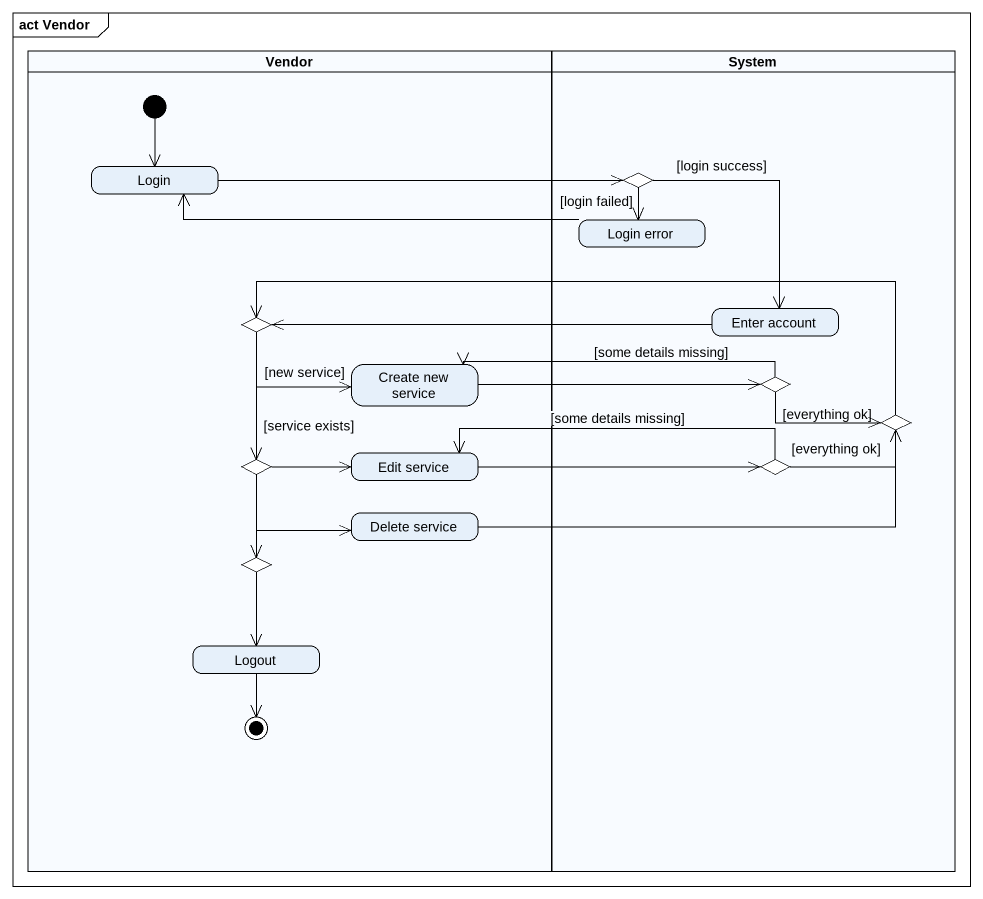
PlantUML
@startuml
mainframe act Vendor
hide empty description
state Vendor <<partition>> {
  state Login
  state choice2 <<choice>>
  state "Create new service" as Create_new_service
  state choice5 <<choice>>
  state "Edit service" as Edit_service
  state "Delete service" as Delete_service
  state choice7 <<choice>>
  state Logout
  [*] --> Login
  Logout --> [*]
}
state System <<partition>> {
  state choice1 <<choice>>
  state "Login error" as Login_error
  state "Enter account" as Enter_account
  state choice3 <<choice>>
  state choice4 <<choice>>
  state choice6 <<choice>>
}
Login -right-> choice1
choice1 --> Login_error : [login failed]
choice1 --> Enter_account : [login success]
Login_error -left-> Login
choice2 -right-> Create_new_service : [new service]
choice2 --> choice5 : [service exists]
Enter_account -left-> choice2
Create_new_service -right-> choice3
choice3 -left-> Create_new_service : [some details missing]
choice3 -right-> choice4 : [everything ok]
choice4 -left-> choice2
choice5 -right-> Edit_service
choice5 -right-> Delete_service
choice5 --> choice7
Edit_service -right-> choice6
choice6 -right-> choice4 : [everything ok]
choice6 -left-> Edit_service : [some details missing]
Delete_service -right-> choice4
choice7 --> Logout
@enduml
